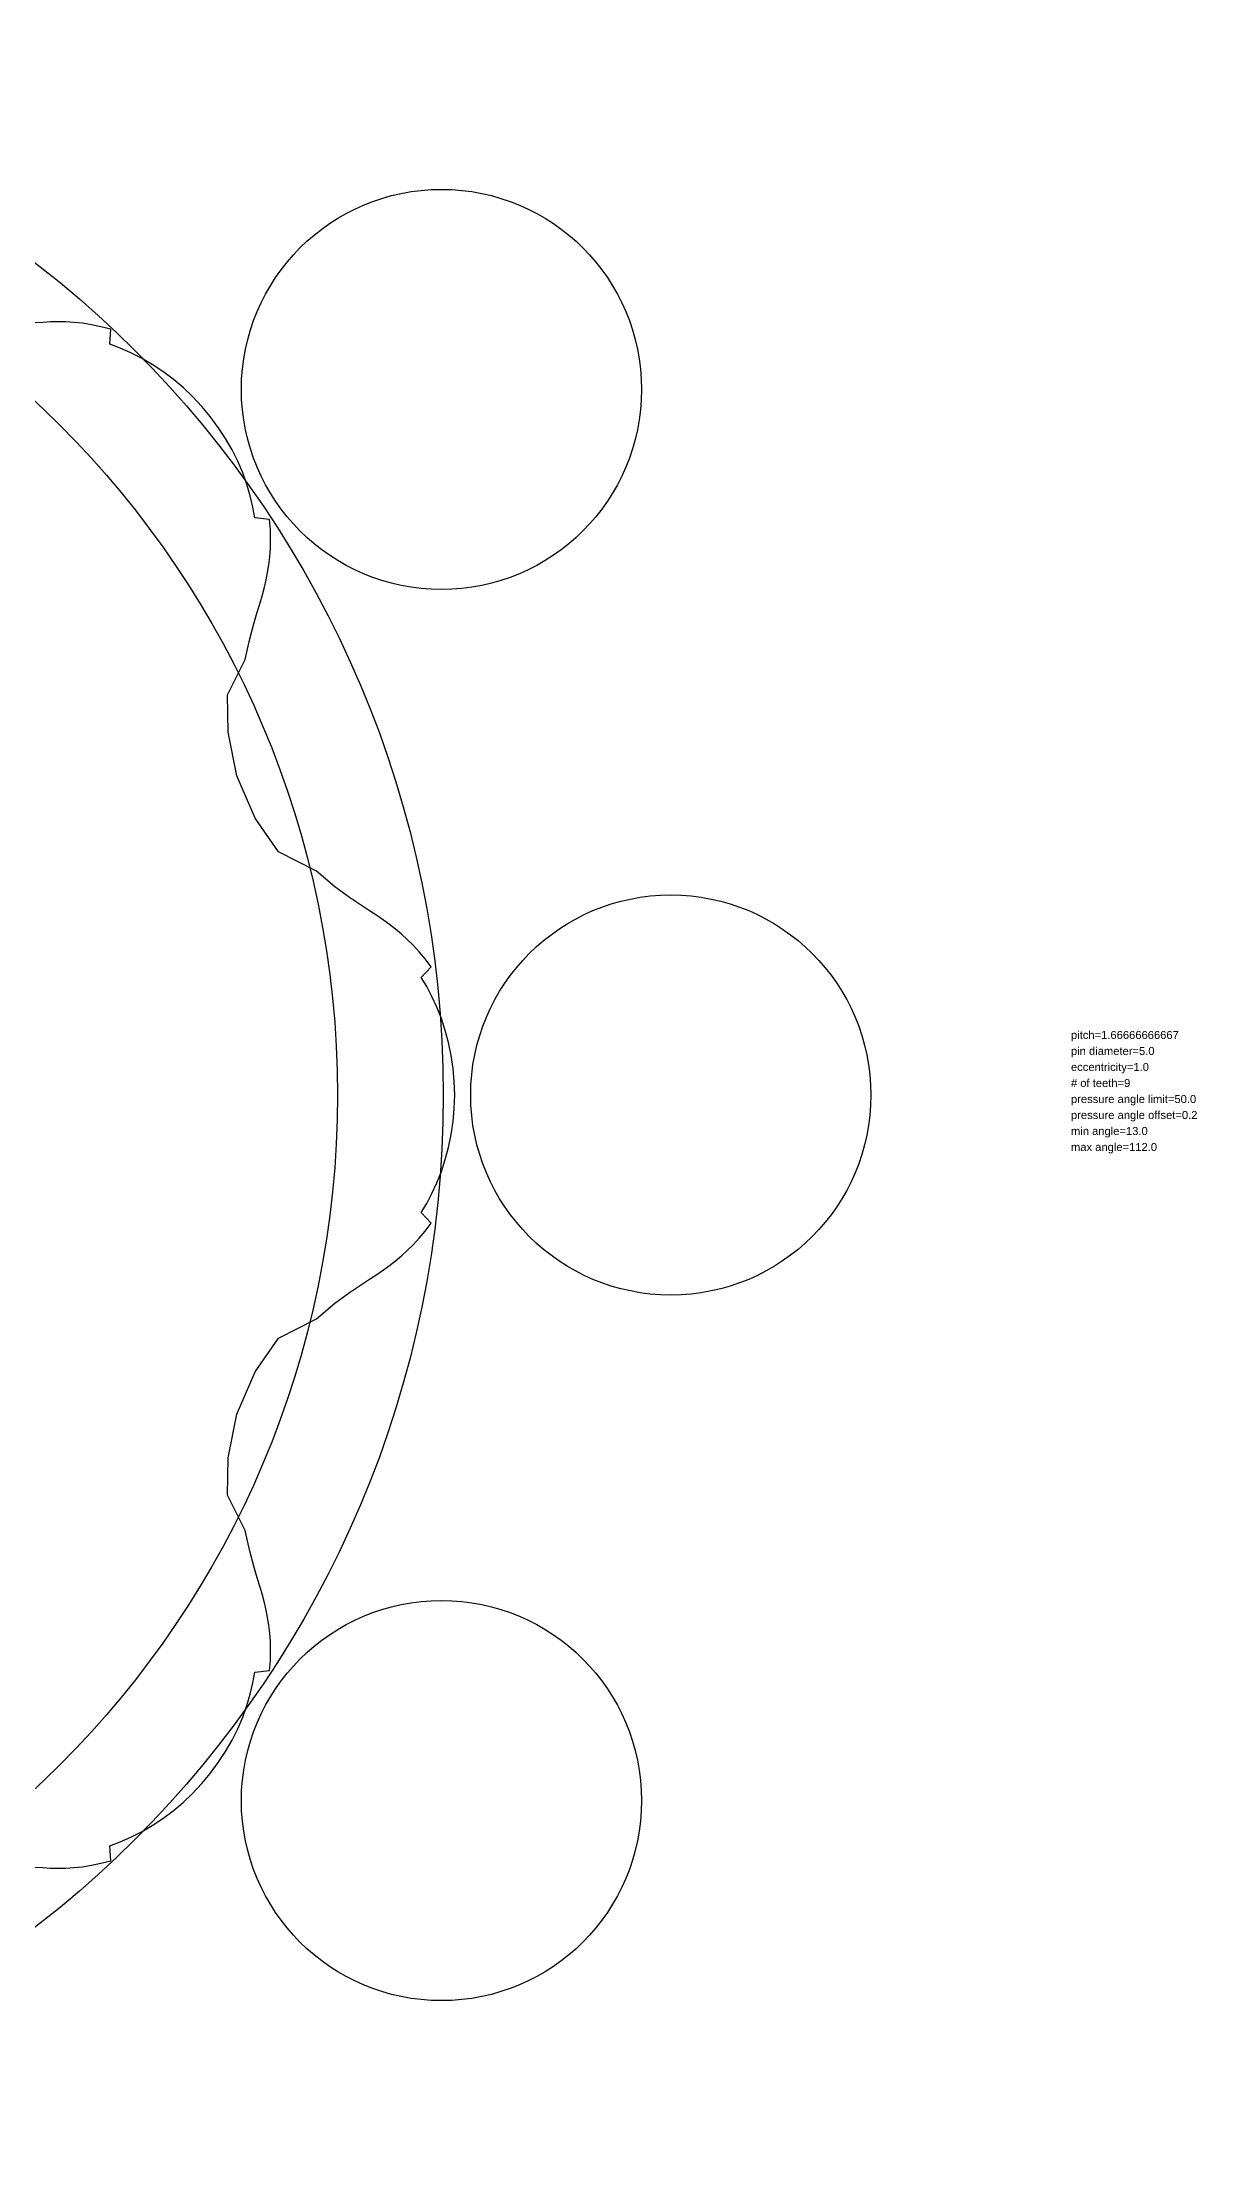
# Model space of a CAD drawing. Extents: x -17.5 to 21.6, y -16.8 to 16.8.
# Drawn here: x 7.15 to 21.57, y -13.16 to 13.16 of the extents above; entities that cross this region are included whole.
import ezdxf

# ---------------------------------------------------------------- set-up
doc = ezdxf.new("R2010")
doc.units = 0
for name, color, linetype in [('CAM', 1, 'continuous'), ('PRESSURE', 3, 'continuous'), ('ROLLER', 5, 'continuous'), ('TEXT', 2, 'continuous')]:
    doc.layers.add(name, color=color, linetype=linetype)
doc.styles.get("Standard").update_dxf_attribs({"font": 'ARIAL.TTF', "width": 40, "oblique": 50})

msp = doc.modelspace()

# ---------------------------------------------------------------- linework, layer by layer
at = {"layer": 'cam'}
for p, q in [((7.155, 9.655), (7.059, 9.647)), ((7.249, 9.66), (7.155, 9.655)), ((7.343, 9.662), (7.249, 9.66)), ((7.44, 9.661), (7.343, 9.662)), ((7.542, 9.654), (7.44, 9.661)), ((7.649, 9.643), (7.542, 9.654)), ((7.762, 9.625), (7.649, 9.643)), ((7.88, 9.6), (7.762, 9.625)), ((8.003, 9.568), (7.88, 9.6)), ((7.993, 9.382), (8.003, 9.568)), ((8.122, 9.334), (7.993, 9.382)), ((8.254, 9.276), (8.122, 9.334)), ((8.387, 9.208), (8.254, 9.276)), ((8.52, 9.13), (8.387, 9.208)), ((8.652, 9.043), (8.52, 9.13)), ((8.781, 8.947), (8.652, 9.043)), ((8.906, 8.841), (8.781, 8.947)), ((9.026, 8.727), (8.906, 8.841)), ((9.14, 8.605), (9.026, 8.727)), ((9.247, 8.477), (9.14, 8.605)), ((9.346, 8.343), (9.247, 8.477)), ((9.436, 8.204), (9.346, 8.343)), ((9.518, 8.063), (9.436, 8.204)), ((9.589, 7.919), (9.518, 8.063)), ((9.651, 7.774), (9.589, 7.919)), ((9.703, 7.63), (9.651, 7.774)), ((9.746, 7.487), (9.703, 7.63)), ((9.779, 7.347), (9.746, 7.487)), ((9.804, 7.212), (9.779, 7.347)), ((9.987, 7.191), (9.804, 7.212)), ((9.997, 7.065), (9.987, 7.191)), ((10, 6.945), (9.997, 7.065)), ((9.998, 6.831), (10, 6.945)), ((9.963, 6.528), (9.978, 6.624)), ((9.978, 6.624), (9.99, 6.724)), ((9.99, 6.724), (9.998, 6.831)), ((9.897, 6.251), (9.922, 6.345)), ((9.922, 6.345), (9.944, 6.436)), ((9.944, 6.436), (9.963, 6.528)), ((9.832, 6.033), (9.868, 6.15)), ((9.868, 6.15), (9.897, 6.251)), ((9.739, 5.699), (9.79, 5.888)), ((9.79, 5.888), (9.832, 6.033)), ((9.684, 5.442), (9.739, 5.699)), ((9.462, 5), (9.684, 5.442)), ((9.468, 4.535), (9.462, 5)), ((9.577, 3.988), (9.468, 4.535)), ((9.806, 3.458), (9.577, 3.988)), ((10.099, 3.038), (9.806, 3.458)), ((10.573, 2.796), (10.099, 3.038)), ((10.804, 2.601), (10.573, 2.796)), ((10.984, 2.47), (10.804, 2.601)), ((11.123, 2.376), (10.984, 2.47)), ((11.235, 2.303), (11.123, 2.376)), ((11.328, 2.241), (11.235, 2.303)), ((11.411, 2.185), (11.328, 2.241)), ((11.487, 2.13), (11.411, 2.185)), ((11.561, 2.072), (11.487, 2.13)), ((11.635, 2.011), (11.561, 2.072)), ((11.708, 1.945), (11.635, 2.011)), ((11.782, 1.871), (11.708, 1.945)), ((11.857, 1.79), (11.782, 1.871)), ((11.932, 1.7), (11.857, 1.79)), ((11.88, 1.47), (12.006, 1.601)), ((12.006, 1.601), (11.932, 1.7)), ((11.95, 1.354), (11.88, 1.47)), ((12.016, 1.23), (11.95, 1.354)), ((12.078, 1.097), (12.016, 1.23)), ((12.134, 0.956), (12.078, 1.097)), ((12.182, 0.808), (12.134, 0.956)), ((12.224, 0.654), (12.182, 0.808)), ((12.257, 0.495), (12.224, 0.654)), ((12.281, 0.332), (12.257, 0.495)), ((12.295, 0.167), (12.281, 0.332)), ((12.3, 0), (12.295, 0.167)), ((12.281, -0.332), (12.295, -0.167)), ((12.295, -0.167), (12.3, 0)), ((12.224, -0.654), (12.257, -0.495)), ((12.257, -0.495), (12.281, -0.332)), ((12.182, -0.808), (12.224, -0.654)), ((12.078, -1.097), (12.134, -0.956)), ((12.134, -0.956), (12.182, -0.808)), ((11.95, -1.354), (12.016, -1.23)), ((12.016, -1.23), (12.078, -1.097)), ((11.88, -1.47), (11.95, -1.354)), ((12.006, -1.601), (11.88, -1.47)), ((11.782, -1.871), (11.857, -1.79)), ((11.857, -1.79), (11.932, -1.7)), ((11.932, -1.7), (12.006, -1.601)), ((11.487, -2.13), (11.561, -2.072)), ((11.561, -2.072), (11.635, -2.011)), ((11.635, -2.011), (11.708, -1.945)), ((11.708, -1.945), (11.782, -1.871)), ((11.123, -2.376), (11.235, -2.303)), ((11.235, -2.303), (11.328, -2.241)), ((11.328, -2.241), (11.411, -2.185)), ((11.411, -2.185), (11.487, -2.13)), ((10.573, -2.796), (10.804, -2.601)), ((10.804, -2.601), (10.984, -2.47)), ((10.984, -2.47), (11.123, -2.376)), ((10.099, -3.038), (10.573, -2.796)), ((9.806, -3.458), (10.099, -3.038)), ((9.577, -3.988), (9.806, -3.458)), ((9.468, -4.535), (9.577, -3.988)), ((9.462, -5), (9.468, -4.535)), ((9.684, -5.442), (9.462, -5)), ((9.739, -5.699), (9.684, -5.442)), ((9.79, -5.888), (9.739, -5.699)), ((9.832, -6.033), (9.79, -5.888)), ((9.868, -6.15), (9.832, -6.033)), ((9.897, -6.251), (9.868, -6.15)), ((9.922, -6.345), (9.897, -6.251)), ((9.944, -6.436), (9.922, -6.345)), ((9.963, -6.528), (9.944, -6.436)), ((9.978, -6.624), (9.963, -6.528)), ((9.99, -6.724), (9.978, -6.624)), ((9.998, -6.831), (9.99, -6.724)), ((10, -6.945), (9.998, -6.831)), ((9.987, -7.191), (9.997, -7.065)), ((9.997, -7.065), (10, -6.945)), ((9.746, -7.487), (9.779, -7.347)), ((9.779, -7.347), (9.804, -7.212)), ((9.804, -7.212), (9.987, -7.191)), ((9.651, -7.774), (9.703, -7.63)), ((9.703, -7.63), (9.746, -7.487)), ((9.589, -7.919), (9.651, -7.774)), ((9.436, -8.204), (9.518, -8.063)), ((9.518, -8.063), (9.589, -7.919)), ((9.247, -8.477), (9.346, -8.343)), ((9.346, -8.343), (9.436, -8.204)), ((9.026, -8.727), (9.14, -8.605)), ((9.14, -8.605), (9.247, -8.477)), ((8.652, -9.043), (8.781, -8.947)), ((8.781, -8.947), (8.906, -8.841)), ((8.906, -8.841), (9.026, -8.727)), ((8.254, -9.276), (8.387, -9.208)), ((8.387, -9.208), (8.52, -9.13)), ((8.52, -9.13), (8.652, -9.043)), ((7.993, -9.382), (8.122, -9.334)), ((8.003, -9.568), (7.993, -9.382)), ((8.122, -9.334), (8.254, -9.276)), ((7.059, -9.647), (7.155, -9.655)), ((7.155, -9.655), (7.249, -9.66)), ((7.249, -9.66), (7.343, -9.662)), ((7.343, -9.662), (7.44, -9.661)), ((7.44, -9.661), (7.542, -9.654)), ((7.542, -9.654), (7.649, -9.643)), ((7.649, -9.643), (7.762, -9.625)), ((7.762, -9.625), (7.88, -9.6)), ((7.88, -9.6), (8.003, -9.568))]:
    msp.add_line(p, q, dxfattribs=at)
at = {"layer": 'pressure'}
for radius in [13.157, 11.835]:
    msp.add_circle((-1, 0), radius, dxfattribs=at)
at = {"layer": 'roller'}
for centre in [(12.135, 8.817), (15, 0), (12.135, -8.817)]:
    msp.add_circle(centre, 2.5, dxfattribs=at)

# ---------------------------------------------------------------- texts
at = {"layer": 'text'}
for s, p in [('pitch=1.66666666667', (20, 0.7)), ('pin diameter=5.0', (20, 0.5)), ('eccentricity=1.0', (20, 0.3)), ('# of teeth=9', (20, 0.1)), ('pressure angle limit=50.0', (20, -0.1)), ('pressure angle offset=0.2', (20, -0.3)), ('min angle=13.0', (20, -0.5)), ('max angle=112.0', (20, -0.7))]:
    msp.add_text(s, height=0.1, dxfattribs=at).set_placement(p)

doc.saveas('drawing.dxf')
